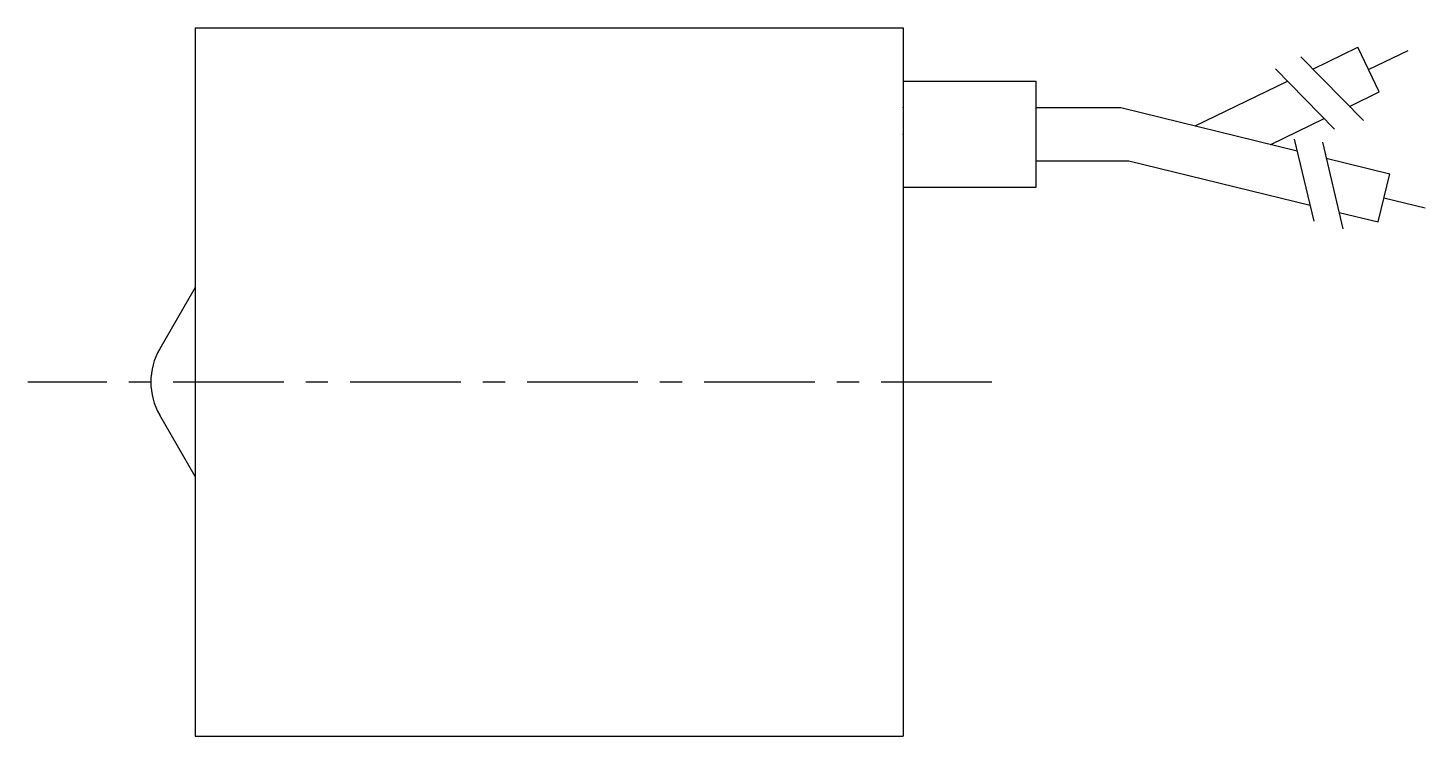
# Model space of a CAD drawing. Extents: x 5.3 to 75.5, y 4.8 to 39.
# Drawn here: x 59.72 to 75.51, y 31 to 39 of the extents above; entities outside this region: 2.
import ezdxf

# ---------------------------------------------------------------- set-up
doc = ezdxf.new("R2010")
doc.units = 0
doc.linetypes.add('CENTER', pattern=[2, 1.25, -0.25, 0.25, -0.25])
doc.layers.get('0').update_dxf_attribs({"linetype": 'CONTINUOUS'})
doc.layers.add('CENTER', color=1, linetype='CENTER')
doc.styles.get("Standard").update_dxf_attribs({"font": 'txt.shx', "bigfont": 'bigfont.shx'})

msp = doc.modelspace()

# ---------------------------------------------------------------- linework, layer by layer
at = {"color": 7, "linetype": 'CONTINUOUS'}
for p, q in [((61.612, 39), (69.612, 39)), ((61.612, 39), (61.612, 31)), ((69.612, 39), (69.612, 31)), ((74.239, 38.536), (74.746, 38.782)), ((74.99, 38.277), (74.746, 38.782)), ((74.868, 38.529), (75.315, 38.745)), ((69.612, 38.4), (71.112, 38.4)), ((71.112, 37.2), (71.112, 38.4)), ((72.911, 37.893), (73.954, 38.398)), ((74.654, 38.114), (74.99, 38.277)), ((71.112, 38.1), (72.07, 38.1)), ((72.07, 38.1), (74.062, 37.61)), ((73.765, 37.683), (74.369, 37.976)), ((71.112, 37.5), (72.161, 37.5)), ((72.161, 37.5), (74.208, 36.997)), ((74.39, 37.53), (75.11, 37.353)), ((74.976, 36.808), (75.11, 37.353)), ((69.612, 37.2), (71.112, 37.2)), ((75.043, 37.08), (75.507, 36.966)), ((74.536, 36.916), (74.976, 36.808)), ((61.612, 36.067), (61.212, 35.375)), ((61.612, 33.933), (61.212, 34.625)), ((61.612, 31), (69.612, 31))]:
    msp.add_line(p, q, dxfattribs=at)
at = {"color": 3, "linetype": 'CONTINUOUS'}
for p, q in [((74.105, 38.672), (74.811, 37.955)), ((73.816, 38.539), (74.485, 37.858)), ((74.03, 37.745), (74.251, 36.817)), ((74.347, 37.71), (74.58, 36.73))]:
    msp.add_line(p, q, dxfattribs=at)
at = {"color": 7, "linetype": 'CONTINUOUS'}
msp.add_arc((61.862, 35), 0.75, 150, 210, dxfattribs=at)
for p in [(69.612, 38.1), (69.612, 37.8), (61.112, 35), (69.612, 35)]:
    msp.add_point(p, dxfattribs=at)
at = {"layer": 'CENTER', "color": 1, "linetype": 'CENTER'}
msp.add_line((70.613, 35), (59.723, 35), dxfattribs=at)

# ---------------------------------------------------------------- texts
at = {"color": 7, "linetype": 'CONTINUOUS'}
for s, p in [('MSTW-S', (5, 12.5)), ('MSTW_S', (5, 5))]:
    msp.add_text(s, height=2, dxfattribs=at).set_placement(p)

doc.saveas('drawing.dxf')
